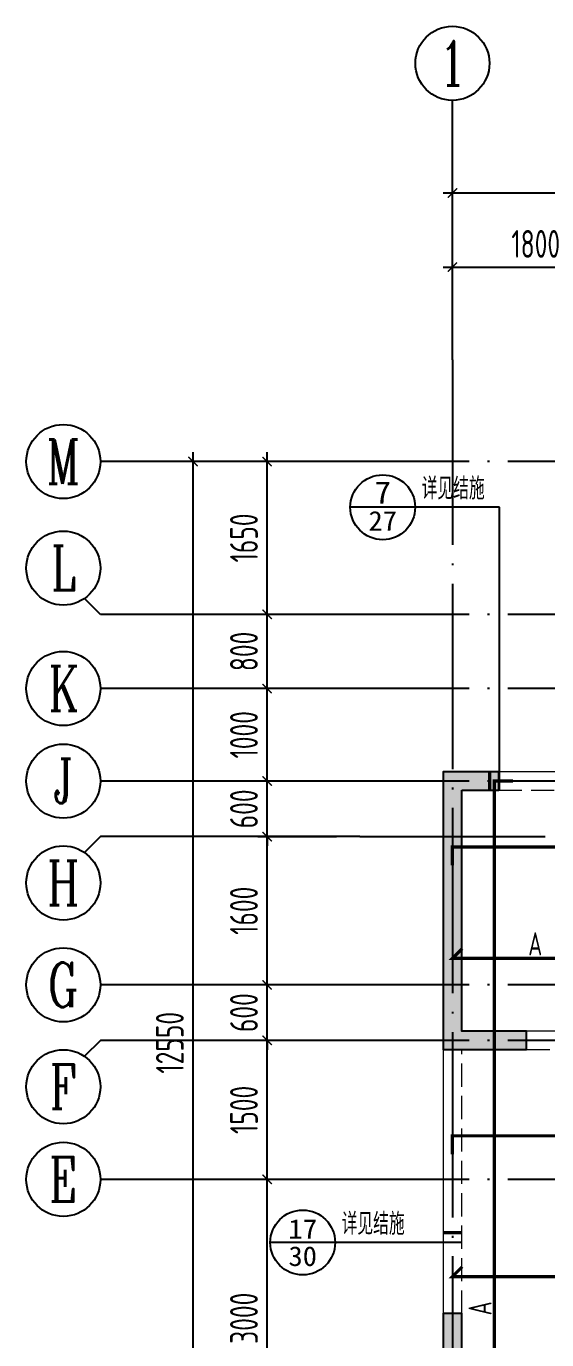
# Model space of a CAD drawing. Extents: x -668857 to 185752, y -270966 to 286822.
# Drawn here: x -208495 to -202877, y -142686 to -128505 of the extents above; entities that cross this region are included whole.
import ezdxf
from ezdxf.enums import TextEntityAlignment as Align

# ---------------------------------------------------------------- set-up
doc = ezdxf.new("R2010")
doc.units = 0
doc.header["$LTSCALE"] = 1000
doc.linetypes.add('DASH', pattern=[0.35, 0.25, -0.1])
doc.linetypes.add('DOTE', pattern=[2.42, 2, -0.2, 0.02, -0.2])
doc.layers.get('0').update_dxf_attribs({"linetype": 'CONTINUOUS'})
doc.layers.get('DEFPOINTS').update_dxf_attribs({"linetype": 'CONTINUOUS'})
for name, color, linetype in [('A-AXIS', 1, 'CONTINUOUS'), ('A-DOTE', 10, 'DOTE'), ('AXIS_NUM', 7, 'CONTINUOUS'), ('DIM_IDEN', 67, 'CONTINUOUS'), ('PUB_TEXT', 2, 'CONTINUOUS'), ('S-B板配筋', 6, 'CONTINUOUS'), ('S-B板配筋号', 7, 'CONTINUOUS'), ('S-L主梁线', 4, 'DASH'), ('S-Q墙填充', 252, 'CONTINUOUS'), ('S-Q墙实线', 6, 'CONTINUOUS'), ('S-Y一般标注', 3, 'CONTINUOUS')]:
    doc.layers.add(name, color=color, linetype=linetype)
doc.styles.add('_TCH_AXIS', font='COMPLEX', dxfattribs={"bigfont": 'GBCBIG'})
doc.styles.add('_TCH_LABEL', font='simhei.ttf')
doc.styles.add('TSSD_Axis', font='complex.shx', dxfattribs={"width": 0.7, "bigfont": 'hztxt.shx'})
doc.styles.add('TSSD_DIMENSION', font='Tssdeng.shx', dxfattribs={"width": 0.7, "bigfont": 'tssdchn.shx'})
doc.styles.add('TSSD_REIN', font='tssdeng.shx', dxfattribs={"width": 0.7, "height": 300, "bigfont": 'tssdchn.shx'})
doc.dimstyles.new('TSSD_100_100', dxfattribs={"dimtxt": 300, "dimasz": 100, "dimexe": 100, "dimexo": 250, "dimgap": 100, "dimtad": 1, "dimdec": 0, "dimzin": 0, "dimdsep": 46, "dimtxsty": 'TSSD_DIMENSION', "dimblk": 'ARCHTICK', "dimcen": 0, "dimdle": 100, "dimclrt": 7, "dimadec": 0, "dimazin": 0, "dimtfac": 1, "dimtdec": 0, "dimtix": 1, "dimtmove": 2, "dimatfit": 3, "dimldrblk": 'ARCHTICK', "dimfxl": 1, "dimtolj": 1, "dimtzin": 0, "dimarcsym": 0})

# ---------------------------------------------------------------- blocks, each defined once
blk = doc.blocks.new('ts_axno')
at = {"color": 0, "linetype": 'ByBlock', "lineweight": -2}
blk.add_circle((0, 0), 0.5, dxfattribs=at)
at = {"color": 0, "linetype": 'ByBlock', "lineweight": -2, "style": 'TSSD_Axis', "width": 0.7}
blk.add_attdef('A', text='', height=0.6, dxfattribs=at).set_placement((0, 0), align=Align.MIDDLE_CENTER)
blk = doc.blocks.new('_ArchTick')
at = {"color": 0, "linetype": 'ByBlock', "const_width": 0.15}
blk.add_lwpolyline([(-0.5, -0.5), (0.5, 0.5)], dxfattribs=at)
blk = doc.blocks.new('*D157')
at = {"layer": 'DEFPOINTS', "color": 0, "transparency": 16777216}
for p in [(6400, 19250), (4600, 18250), (6400, 18250)]:
    blk.add_point(p, dxfattribs=at)
at = {"layer": 'S-Y一般标注', "color": 0, "lineweight": -2, "transparency": 16777216}
for p, q in [((4600, 18500), (4600, 19350)), ((6400, 18500), (6400, 19350)), ((4500, 19250), (6500, 19250))]:
    blk.add_line(p, q, dxfattribs=at)
at = {"layer": 'S-Y一般标注', "color": 0, "lineweight": -2, "transparency": 16777216, "xscale": 100, "yscale": 100, "zscale": 100, "rotation": 180}
blk.add_blockref('_ArchTick', (4600, 19250), dxfattribs=at)
at = {"layer": 'S-Y一般标注', "color": 0, "lineweight": -2, "transparency": 16777216, "xscale": 100, "yscale": 100, "zscale": 100}
blk.add_blockref('_ArchTick', (6400, 19250), dxfattribs=at)
at = {"layer": 'S-Y一般标注', "color": 7, "transparency": 16777216, "insert": (5500, 19500), "char_height": 300, "attachment_point": 5, "style": 'TSSD_DIMENSION'}
blk.add_mtext('\\A1;1800', dxfattribs=at)
blk = doc.blocks.new('*D179')
at = {"layer": 'DEFPOINTS', "color": 0, "transparency": 16777216}
for p in [(54600, 20050), (4600, 18250), (54600, 18250)]:
    blk.add_point(p, dxfattribs=at)
at = {"layer": 'S-Y一般标注', "color": 0, "lineweight": -2, "transparency": 16777216}
for p, q in [((4600, 18500), (4600, 20150)), ((54600, 18500), (54600, 20150)), ((4500, 20050), (54700, 20050))]:
    blk.add_line(p, q, dxfattribs=at)
at = {"layer": 'S-Y一般标注', "color": 0, "lineweight": -2, "transparency": 16777216, "xscale": 100, "yscale": 100, "zscale": 100, "rotation": 180}
blk.add_blockref('_ArchTick', (4600, 20050), dxfattribs=at)
at = {"layer": 'S-Y一般标注', "color": 0, "lineweight": -2, "transparency": 16777216, "xscale": 100, "yscale": 100, "zscale": 100}
blk.add_blockref('_ArchTick', (54600, 20050), dxfattribs=at)
at = {"layer": 'S-Y一般标注', "color": 7, "transparency": 16777216, "insert": (29600, 20300), "char_height": 300, "attachment_point": 5, "style": 'TSSD_DIMENSION'}
blk.add_mtext('\\A1;50000', dxfattribs=at)
blk = doc.blocks.new('*D181')
at = {"layer": 'DEFPOINTS', "color": 0, "transparency": 16777216}
for p in [(2600, 10900), (3600, 10900), (3600, 9400)]:
    blk.add_point(p, dxfattribs=at)
at = {"layer": 'S-Y一般标注', "color": 0, "lineweight": -2, "transparency": 16777216}
for p, q in [((2600, 9300), (2600, 11000)), ((3350, 10900), (2500, 10900)), ((3350, 9400), (2500, 9400))]:
    blk.add_line(p, q, dxfattribs=at)
at = {"layer": 'S-Y一般标注', "color": 0, "lineweight": -2, "transparency": 16777216, "xscale": 100, "yscale": 100, "zscale": 100}
for p, rotation in [((2600, 10900), 90), ((2600, 9400), 270)]:
    blk.add_blockref('_ArchTick', p, dxfattribs=dict(at, rotation=rotation))
at = {"layer": 'S-Y一般标注', "color": 7, "transparency": 16777216, "insert": (2350, 10150), "char_height": 300, "attachment_point": 5, "rotation": 90, "style": 'TSSD_DIMENSION'}
blk.add_mtext('\\A1;1500', dxfattribs=at)
blk = doc.blocks.new('*D182')
at = {"layer": 'DEFPOINTS', "color": 0, "transparency": 16777216}
for p in [(2600, 11500), (3600, 11500), (3600, 10900)]:
    blk.add_point(p, dxfattribs=at)
at = {"layer": 'S-Y一般标注', "color": 0, "lineweight": -2, "transparency": 16777216}
for p, q in [((3350, 11500), (2500, 11500)), ((2600, 11500), (2600, 11600)), ((2600, 10900), (2600, 11500)), ((3350, 10900), (2500, 10900)), ((2600, 10900), (2600, 10800))]:
    blk.add_line(p, q, dxfattribs=at)
at = {"layer": 'S-Y一般标注', "color": 0, "lineweight": -2, "transparency": 16777216, "xscale": 100, "yscale": 100, "zscale": 100}
for p, rotation in [((2600, 11500), 270), ((2600, 10900), 90)]:
    blk.add_blockref('_ArchTick', p, dxfattribs=dict(at, rotation=rotation))
at = {"layer": 'S-Y一般标注', "color": 7, "transparency": 16777216, "insert": (2350, 11200), "char_height": 300, "attachment_point": 5, "rotation": 90, "style": 'TSSD_DIMENSION'}
blk.add_mtext('\\A1;600', dxfattribs=at)
blk = doc.blocks.new('*D183')
at = {"layer": 'DEFPOINTS', "color": 0, "transparency": 16777216}
for p in [(2600, 13100), (3600, 13100), (3600, 11500)]:
    blk.add_point(p, dxfattribs=at)
at = {"layer": 'S-Y一般标注', "color": 0, "lineweight": -2, "transparency": 16777216}
for p, q in [((2600, 11400), (2600, 13200)), ((3350, 13100), (2500, 13100)), ((3350, 11500), (2500, 11500))]:
    blk.add_line(p, q, dxfattribs=at)
at = {"layer": 'S-Y一般标注', "color": 0, "lineweight": -2, "transparency": 16777216, "xscale": 100, "yscale": 100, "zscale": 100}
for p, rotation in [((2600, 13100), 90), ((2600, 11500), 270)]:
    blk.add_blockref('_ArchTick', p, dxfattribs=dict(at, rotation=rotation))
at = {"layer": 'S-Y一般标注', "color": 7, "transparency": 16777216, "insert": (2350, 12300), "char_height": 300, "attachment_point": 5, "rotation": 90, "style": 'TSSD_DIMENSION'}
blk.add_mtext('\\A1;1600', dxfattribs=at)
blk = doc.blocks.new('*D184')
at = {"layer": 'DEFPOINTS', "color": 0, "transparency": 16777216}
for p in [(2600, 13700), (3600, 13700), (3600, 13100)]:
    blk.add_point(p, dxfattribs=at)
at = {"layer": 'S-Y一般标注', "color": 0, "lineweight": -2, "transparency": 16777216}
for p, q in [((2600, 13700), (2600, 13800)), ((3350, 13700), (2500, 13700)), ((2600, 13100), (2600, 13700)), ((3350, 13100), (2500, 13100)), ((2600, 13100), (2600, 13000))]:
    blk.add_line(p, q, dxfattribs=at)
at = {"layer": 'S-Y一般标注', "color": 0, "lineweight": -2, "transparency": 16777216, "xscale": 100, "yscale": 100, "zscale": 100}
for p, rotation in [((2600, 13700), 270), ((2600, 13100), 90)]:
    blk.add_blockref('_ArchTick', p, dxfattribs=dict(at, rotation=rotation))
at = {"layer": 'S-Y一般标注', "color": 7, "transparency": 16777216, "insert": (2350, 13400), "char_height": 300, "attachment_point": 5, "rotation": 90, "style": 'TSSD_DIMENSION'}
blk.add_mtext('\\A1;600', dxfattribs=at)
blk = doc.blocks.new('*D185')
at = {"layer": 'DEFPOINTS', "color": 0, "transparency": 16777216}
for p in [(2600, 14700), (3600, 14700), (3600, 13700)]:
    blk.add_point(p, dxfattribs=at)
at = {"layer": 'S-Y一般标注', "color": 0, "lineweight": -2, "transparency": 16777216}
for p, q in [((2600, 13600), (2600, 14800)), ((3350, 14700), (2500, 14700)), ((3350, 13700), (2500, 13700))]:
    blk.add_line(p, q, dxfattribs=at)
at = {"layer": 'S-Y一般标注', "color": 0, "lineweight": -2, "transparency": 16777216, "xscale": 100, "yscale": 100, "zscale": 100}
for p, rotation in [((2600, 14700), 90), ((2600, 13700), 270)]:
    blk.add_blockref('_ArchTick', p, dxfattribs=dict(at, rotation=rotation))
at = {"layer": 'S-Y一般标注', "color": 7, "transparency": 16777216, "insert": (2350, 14200), "char_height": 300, "attachment_point": 5, "rotation": 90, "style": 'TSSD_DIMENSION'}
blk.add_mtext('\\A1;1000', dxfattribs=at)
blk = doc.blocks.new('*D186')
at = {"layer": 'DEFPOINTS', "color": 0, "transparency": 16777216}
for p in [(1800, 17150), (3600, 17150), (3600, 4600)]:
    blk.add_point(p, dxfattribs=at)
at = {"layer": 'S-Y一般标注', "color": 0, "lineweight": -2, "transparency": 16777216}
for p, q in [((1800, 4500), (1800, 17250)), ((3350, 17150), (1700, 17150)), ((3350, 4600), (1700, 4600))]:
    blk.add_line(p, q, dxfattribs=at)
at = {"layer": 'S-Y一般标注', "color": 0, "lineweight": -2, "transparency": 16777216, "xscale": 100, "yscale": 100, "zscale": 100}
for p, rotation in [((1800, 17150), 90), ((1800, 4600), 270)]:
    blk.add_blockref('_ArchTick', p, dxfattribs=dict(at, rotation=rotation))
at = {"layer": 'S-Y一般标注', "color": 7, "transparency": 16777216, "insert": (1550, 10875), "char_height": 300, "attachment_point": 5, "rotation": 90, "style": 'TSSD_DIMENSION'}
blk.add_mtext('\\A1;12550', dxfattribs=at)
blk = doc.blocks.new('*D187')
at = {"layer": 'DEFPOINTS', "color": 0, "transparency": 16777216}
for p in [(2600, 15500), (3600, 15500), (3600, 14700)]:
    blk.add_point(p, dxfattribs=at)
at = {"layer": 'S-Y一般标注', "color": 0, "lineweight": -2, "transparency": 16777216}
for p, q in [((2600, 14600), (2600, 15600)), ((3350, 15500), (2500, 15500)), ((3350, 14700), (2500, 14700))]:
    blk.add_line(p, q, dxfattribs=at)
at = {"layer": 'S-Y一般标注', "color": 0, "lineweight": -2, "transparency": 16777216, "xscale": 100, "yscale": 100, "zscale": 100}
for p, rotation in [((2600, 15500), 90), ((2600, 14700), 270)]:
    blk.add_blockref('_ArchTick', p, dxfattribs=dict(at, rotation=rotation))
at = {"layer": 'S-Y一般标注', "color": 7, "transparency": 16777216, "insert": (2350, 15100), "char_height": 300, "attachment_point": 5, "rotation": 90, "style": 'TSSD_DIMENSION'}
blk.add_mtext('\\A1;800', dxfattribs=at)
blk = doc.blocks.new('*D189')
at = {"layer": 'DEFPOINTS', "color": 0, "transparency": 16777216}
for p in [(2600, 9400), (3600, 9400), (3600, 6400)]:
    blk.add_point(p, dxfattribs=at)
at = {"layer": 'S-Y一般标注', "color": 0, "lineweight": -2, "transparency": 16777216}
for p, q in [((3350, 9400), (2500, 9400)), ((2600, 6300), (2600, 9500)), ((3350, 6400), (2500, 6400))]:
    blk.add_line(p, q, dxfattribs=at)
at = {"layer": 'S-Y一般标注', "color": 0, "lineweight": -2, "transparency": 16777216, "xscale": 100, "yscale": 100, "zscale": 100}
for p, rotation in [((2600, 9400), 90), ((2600, 6400), 270)]:
    blk.add_blockref('_ArchTick', p, dxfattribs=dict(at, rotation=rotation))
at = {"layer": 'S-Y一般标注', "color": 7, "transparency": 16777216, "insert": (2350, 7900), "char_height": 300, "attachment_point": 5, "rotation": 90, "style": 'TSSD_DIMENSION'}
blk.add_mtext('\\A1;3000', dxfattribs=at)
blk = doc.blocks.new('*D218')
at = {"layer": 'DEFPOINTS', "color": 0, "transparency": 16777216}
for p in [(2600, 17150), (3600, 17150), (3600, 15500)]:
    blk.add_point(p, dxfattribs=at)
at = {"layer": 'S-Y一般标注', "color": 0, "lineweight": -2, "transparency": 16777216}
for p, q in [((2600, 15400), (2600, 17250)), ((3350, 17150), (2500, 17150)), ((3350, 15500), (2500, 15500))]:
    blk.add_line(p, q, dxfattribs=at)
at = {"layer": 'S-Y一般标注', "color": 0, "lineweight": -2, "transparency": 16777216, "xscale": 100, "yscale": 100, "zscale": 100}
for p, rotation in [((2600, 17150), 90), ((2600, 15500), 270)]:
    blk.add_blockref('_ArchTick', p, dxfattribs=dict(at, rotation=rotation))
at = {"layer": 'S-Y一般标注', "color": 7, "transparency": 16777216, "insert": (2350, 16325), "char_height": 300, "attachment_point": 5, "rotation": 90, "style": 'TSSD_DIMENSION'}
blk.add_mtext('\\A1;1650', dxfattribs=at)
blk = doc.blocks.new('20210807.15312078')
at = {"layer": 'S-Q墙填充'}
h = blk.add_hatch(color=252, dxfattribs=at)
h.dxf.hatch_style = 1
h.paths.add_polyline_path([(61116, 65940), (61516, 65940), (61516, 66140), (60916, 66140), (60916, 63140), (61816, 63140), (61816, 63340), (61116, 63340)])
h = blk.add_hatch(color=252, dxfattribs=at)
h.dxf.hatch_style = 1
h.paths.add_polyline_path([(61116, 58640), (61116, 60290), (60916, 60290), (60916, 58640)])
at = {"layer": 'S-L主梁线', "linetype": 'ByBlock', "lineweight": 18}
for p, q in [((62416, 66140), (61516, 66140)), ((62716, 63340), (61816, 63340)), ((60916, 63140), (60916, 60290))]:
    blk.add_line(p, q, dxfattribs=at)
at = {"layer": 'S-L主梁线', "linetype": 'DASH', "lineweight": 18}
for p, q in [((61516, 65940), (62416, 65940)), ((61116, 60290), (61116, 63140)), ((61816, 63140), (62816, 63140))]:
    blk.add_line(p, q, dxfattribs=at)
at = {"layer": 'S-Q墙实线'}
for points in [[(61116, 65940), (61516, 65940), (61516, 66140), (60916, 66140), (60916, 63140), (61816, 63140), (61816, 63340), (61116, 63340)], [(61116, 58640), (61116, 60290), (60916, 60290), (60916, 58640)]]:
    blk.add_lwpolyline(points, close=True, dxfattribs=at)
blk = doc.blocks.new('20210811.10024340')
at = {"layer": 'DIM_IDEN'}
for p, q in [((1914, 14561), (1214, 14561)), ((2823, 14561), (1914, 14561)), ((2823, 11505), (2823, 14561)), ((1050, 6623), (350, 6623)), ((1690, 6623), (1050, 6623)), ((2416, 6623), (1690, 6623))]:
    blk.add_line(p, q, dxfattribs=at)
at = {"layer": 'DIM_IDEN', "const_width": 35}
for points in [[(2718, 11505), (2718, 11705)], [(2416, 6728), (2216, 6728)]]:
    blk.add_lwpolyline(points, dxfattribs=at)
at = {"layer": 'DIM_IDEN'}
for centre in [(1564, 14561), (700, 6623)]:
    blk.add_circle(centre, 350, dxfattribs=at)
at = {"layer": 'PUB_TEXT', "style": '_TCH_AXIS'}
for p in [(1984, 14645), (1120, 6706)]:
    blk.add_text('详见结施', height=236.3, dxfattribs=at).set_placement(p)
at = {"layer": 'PUB_TEXT', "style": '_TCH_LABEL'}
for s, height, width, p, p2 in [('7', 241, 1.053254, (1473, 14600), (1655, 14600)), ('27', 212.3, 1.011364, (1410, 14308), (1718, 14308)), ('17', 210.8, 1.034884, (543, 6663), (857, 6663)), ('30', 212.7, 1.00565, (546, 6369), (854, 6369))]:
    blk.add_text(s, height=height, dxfattribs=dict(at, width=width)).set_placement(p, p2, align=Align.FIT)
blk = doc.blocks.new('20210726.16395156')
at = {"layer": 'A-AXIS'}
for p, q in [((4600, 18249.9), (4600, 21049.9)), ((3600, 17150), (800, 17150)), ((800, 15500), (628.4, 15671.7)), ((3600, 15500), (800, 15500)), ((3600, 14700), (800, 14700)), ((3600, 13700), (800, 13700)), ((800, 13100.3), (628.4, 12928.7)), ((3600, 13100.3), (800, 13100.3)), ((3600, 11500), (800, 11500)), ((800, 10900), (628.4, 10728.4)), ((3600, 10900), (800, 10900)), ((3600, 9400), (800, 9400))]:
    blk.add_line(p, q, dxfattribs=at)
at = {"layer": 'A-DOTE'}
for p, q in [((4600, 18249.9), (4600, 3600)), ((55600, 17150), (3600, 17150)), ((55600, 15500), (3600, 15500)), ((55600, 14700), (3600, 14700)), ((55600, 13700), (3600, 13700)), ((3600, 13100.3), (55600, 13100.3)), ((55600, 11500), (3600, 11500)), ((55600, 10900), (3600, 10900)), ((55600, 9400), (3600, 9400))]:
    blk.add_line(p, q, dxfattribs=at)
at = {"layer": 'A-AXIS'}
ref = blk.add_blockref('ts_axno', (4600, 21449.9), dxfattribs=dict(at, xscale=800, yscale=800, zscale=800))
ref.add_attrib('1', '1', dxfattribs={"layer": 'AXIS_NUM', "height": 480, "style": 'TSSD_Axis', "width": 0.7}).set_placement((4600, 21449.9), align=Align.MIDDLE_CENTER)
ref = blk.add_blockref('ts_axno', (400, 17150), dxfattribs=dict(at, xscale=800, yscale=800, zscale=800))
ref.add_attrib('G', 'M', dxfattribs={"layer": 'AXIS_NUM', "height": 480, "style": 'TSSD_Axis', "width": 0.7}).set_placement((400, 17150), align=Align.MIDDLE_CENTER)
ref = blk.add_blockref('ts_axno', (400, 16000), dxfattribs=dict(at, xscale=800, yscale=800, zscale=800))
ref.add_attrib('G', 'L', dxfattribs={"layer": 'AXIS_NUM', "height": 480, "style": 'TSSD_Axis', "width": 0.7}).set_placement((400, 16000), align=Align.MIDDLE_CENTER)
ref = blk.add_blockref('ts_axno', (400, 14700), dxfattribs=dict(at, xscale=800, yscale=800, zscale=800))
ref.add_attrib('G', 'K', dxfattribs={"layer": 'AXIS_NUM', "height": 480, "style": 'TSSD_Axis', "width": 0.7}).set_placement((400, 14700), align=Align.MIDDLE_CENTER)
ref = blk.add_blockref('ts_axno', (400, 13700), dxfattribs=dict(at, xscale=800, yscale=800, zscale=800))
ref.add_attrib('G', 'J', dxfattribs={"layer": 'AXIS_NUM', "height": 480, "style": 'TSSD_Axis', "width": 0.7}).set_placement((400, 13700), align=Align.MIDDLE_CENTER)
ref = blk.add_blockref('ts_axno', (400, 12600.3), dxfattribs=dict(at, xscale=800, yscale=800, zscale=800))
ref.add_attrib('C', 'H', dxfattribs={"layer": 'AXIS_NUM', "height": 480, "style": 'TSSD_Axis', "width": 0.7}).set_placement((400, 12600.3), align=Align.MIDDLE_CENTER)
ref = blk.add_blockref('ts_axno', (400, 11500), dxfattribs=dict(at, xscale=800, yscale=800, zscale=800))
ref.add_attrib('D', 'G', dxfattribs={"layer": 'AXIS_NUM', "height": 480, "style": 'TSSD_Axis', "width": 0.7}).set_placement((400, 11500), align=Align.MIDDLE_CENTER)
ref = blk.add_blockref('ts_axno', (400, 10400), dxfattribs=dict(at, xscale=800, yscale=800, zscale=800))
ref.add_attrib('C', 'F', dxfattribs={"layer": 'AXIS_NUM', "height": 480, "style": 'TSSD_Axis', "width": 0.7}).set_placement((400, 10400), align=Align.MIDDLE_CENTER)
ref = blk.add_blockref('ts_axno', (400, 9400), dxfattribs=dict(at, xscale=800, yscale=800, zscale=800))
ref.add_attrib('B', 'E', dxfattribs={"layer": 'AXIS_NUM', "height": 480, "style": 'TSSD_Axis', "width": 0.7}).set_placement((400, 9400), align=Align.MIDDLE_CENTER)
at = {"layer": 'S-Y一般标注'}
for base, p2, picture, middle in [((54600, 20049.9), (54600, 18249.9), '*D179', (29600, 20299.9)), ((6400, 19249.9), (6400, 18249.9), '*D157', (5500, 19499.9))]:
    dim = blk.add_linear_dim(base=base, p1=(4600, 18249.9), p2=p2, dimstyle='TSSD_100_100', dxfattribs=at)
    dim.commit()
    dim.dimension.update_dxf_attribs({"geometry": picture, "text_midpoint": middle})
for base, p1, p2, picture, middle in [((1800, 17150), (3600, 4600), (3600, 17150), '*D186', (1550, 10875)), ((2600, 17150), (3600, 15500), (3600, 17150), '*D218', (2350, 16325)), ((2600, 15500), (3600, 14700), (3600, 15500), '*D187', (2350, 15100)), ((2600, 14700), (3600, 13700), (3600, 14700), '*D185', (2350, 14200)), ((2600, 13700), (3600, 13100.3), (3600, 13700), '*D184', (2350, 13400.2)), ((2600, 13100.3), (3600, 11500), (3600, 13100.3), '*D183', (2350, 12300.2)), ((2600, 11500), (3600, 10900), (3600, 11500), '*D182', (2350, 11200)), ((2600, 10900), (3600, 9400), (3600, 10900), '*D181', (2350, 10150)), ((2600, 9400), (3600, 6400), (3600, 9400), '*D189', (2350, 7900))]:
    dim = blk.add_linear_dim(base=base, p1=p1, p2=p2, angle=90, dimstyle='TSSD_100_100', dxfattribs=at)
    dim.commit()
    dim.dimension.update_dxf_attribs({"geometry": picture, "text_midpoint": middle})

msp = doc.modelspace()

# ---------------------------------------------------------------- linework, layer by layer
at = {"layer": 'S-B板配筋', "lineweight": 35, "const_width": 35}
for points in [[(-203242.26, -144554.75), (-203442.26, -144554.75), (-203442.26, -136654.75), (-203242.26, -136654.75)], [(-203894.88, -137565.09), (-203894.88, -137365.09), (-198594.85, -137365.09), (-198594.85, -137565.09)], [(-203788.8, -138462.83), (-203894.86, -138568.9), (-202094.86, -138568.9), (-202200.93, -138462.83)], [(-193994.85, -140684.41), (-193994.85, -140484.41), (-203894.86, -140484.41), (-203894.86, -140684.41)], [(-203788.8, -141899.14), (-203894.86, -142005.21), (-200394.86, -142005.21), (-200500.93, -141899.14)]]:
    msp.add_lwpolyline(points, dxfattribs=at)

# ---------------------------------------------------------------- block references
at = {"layer": 'A-DOTE'}
msp.add_blockref('20210726.16395156', (-208494.86, -150354.8), dxfattribs=at)
at = {"layer": 'PUB_TEXT'}
msp.add_blockref('20210811.10024340', (-206210.75, -148259.38), dxfattribs=at)
at = {"layer": 'S-Q墙填充'}
msp.add_blockref('20210807.15312078', (-264910.51, -202694.31), dxfattribs=at)

# ---------------------------------------------------------------- texts
at = {"layer": 'S-B板配筋号', "color": 1, "style": 'TSSD_REIN', "width": 0.7}
msp.add_text('A', height=250, dxfattribs=at).set_placement((-203075.59, -138537.04))
msp.add_text('A', height=250, rotation=449.999992, dxfattribs=at).set_placement((-203471.72, -142423.05))

doc.saveas('drawing.dxf')
